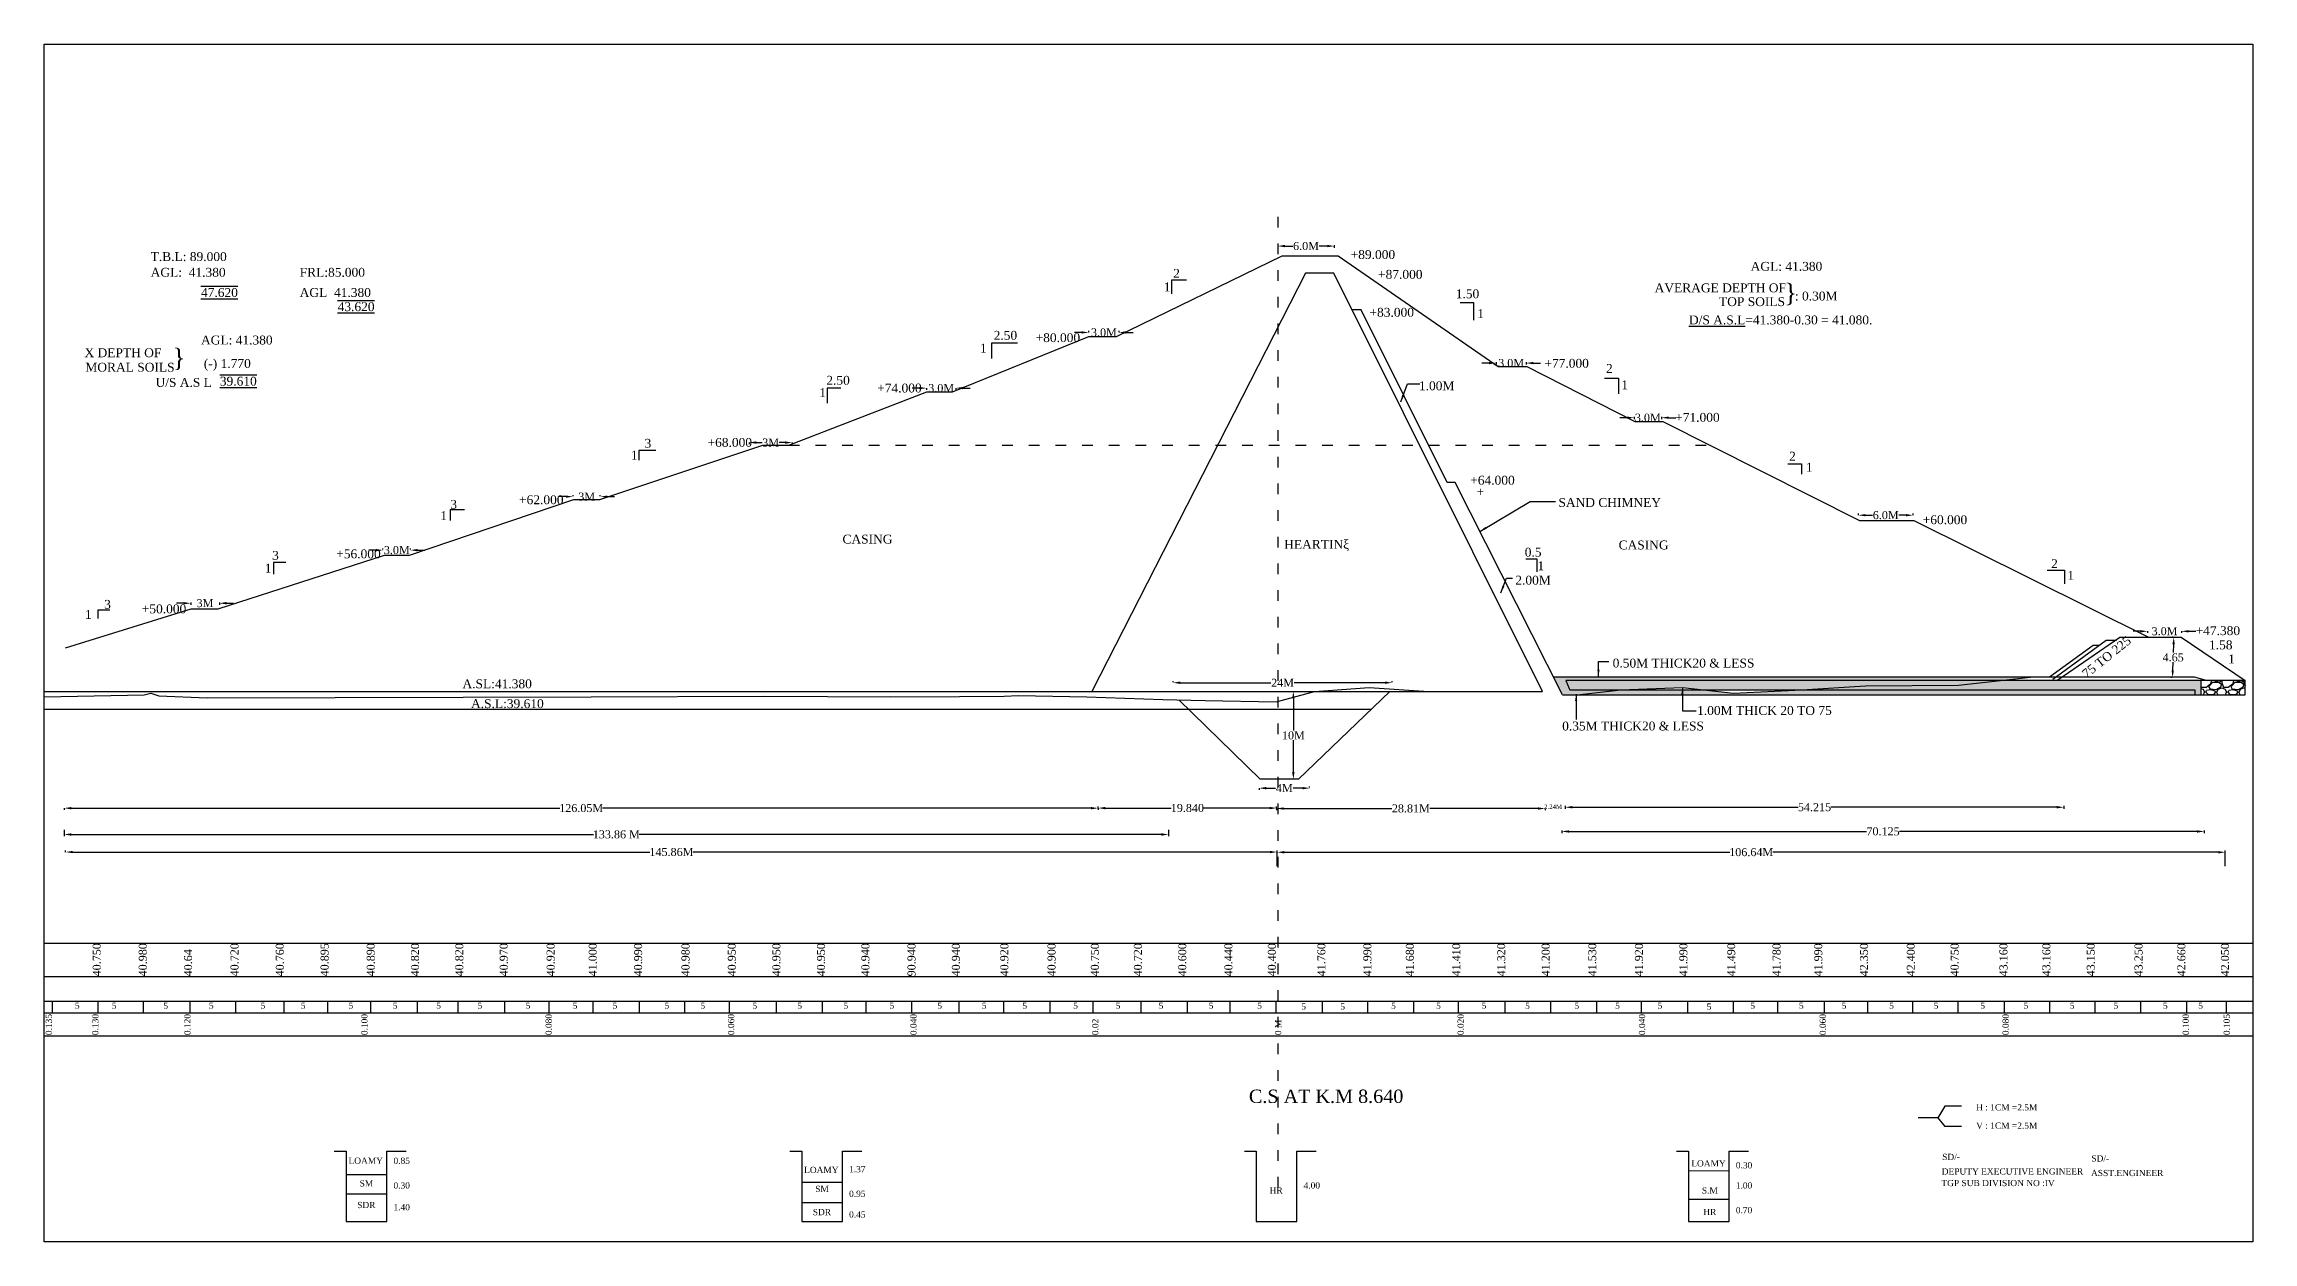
# Model space of a CAD drawing. Header units: metres. Extents: x 3 to 251, y 6 to 140.
import ezdxf

# ---------------------------------------------------------------- set-up
doc = ezdxf.new("R2010")
doc.units = ezdxf.units.M
doc.header["$MEASUREMENT"] = 0
doc.linetypes.add('ACAD_ISO03W100', pattern=[30, 12, -18])
for name, color, linetype in [('DIM', 5, 'Continuous'), ('DOT LINE', 3, 'ACAD_ISO03W100'), ('DWG. LINE', 1, 'Continuous'), ('HATCH', 2, 'Continuous'), ('TEXT', 7, 'Continuous')]:
    doc.layers.add(name, color=color, linetype=linetype)
doc.layers.add('TITLE', color=7, linetype='Continuous', lineweight=30)
doc.styles.get("Standard").update_dxf_attribs({"font": 'TIMES.TTF', "height": 0.9})
doc.dimstyles.get("Standard").update_dxf_attribs({"dimtxt": 0.9, "dimasz": 0.8, "dimexe": 0.18, "dimexo": 0.0625, "dimgap": 0.09, "dimtad": 0, "dimtih": 1, "dimtoh": 1, "dimdec": 1, "dimzin": 0, "dimdsep": 46, "dimtxsty": 'Standard', "dimcen": 0.09, "dimclrd": 5, "dimclre": 5, "dimclrt": 4, "dimadec": 0, "dimazin": 0, "dimtfac": 1, "dimtdec": 1, "dimtofl": 0, "dimtmove": 0, "dimatfit": 3, "dimfxl": 1, "dimtolj": 1, "dimtzin": 0, "dimarcsym": 0})
pattern_1 = [(37.5, (0, 0), (-0.00629934, 0.19268238), [0, -0.152, 0, -0.17, 0, -0.1625]), (7.5, (0, 0), (0.17697767, 0.2822146), [0, -0.082, 0, -0.137, 0, -0.0525]), (327.5, (-0.123, 0), (0.31141419, 0.0005659), [0, -0.05, 0, -0.18, 0, -0.235]), (317.5, (-0.123, 0), (0.30061266, 0.08776756), [0, -0.025, 0, -0.118, 0, -0.135])]
pattern_2 = [(50, (0, 0), (0.7172602, -0.0627521), [0.075, -0.825]), (355, (0, 0), (-0.1387513, 0.7521921), [0.06, -0.66]), (100.4514, (0.0598, -0.0052), (0.5785094, 0.6894395), [0.0637402, -0.7011421]), (46.1842, (0, 0.2), (1.067241, -0.165519), [0.1125, -1.2375]), (96.6356, (0.0889, 0.1862), (0.9346627, 0.974118), [0.0956103, -1.051713]), (351.1842, (0, 0.2), (0.934662, 0.9741186), [0.09, -0.99]), (21, (0.1, 0.15), (0.596907, -0.4026189), [0.075, -0.825]), (326, (0.1, 0.15), (0.2433153, 0.72515), [0.06, -0.66]), (71.4514, (0.14974, 0.11645), (0.8402226, 0.3225305), [0.0637402, -0.7011421]), (37.5, (0, 0), (0.01215986, 0.33289385), [0, -0.652, 0, -0.67, 0, -0.6625]), (7.5, (0, 0), (0.26306954, 0.3944117), [0, -0.382, 0, -0.637, 0, -0.2525]), (327.5, (-0.223, 0), (0.53382244, -0.02255487), [0, -0.25, 0, -0.78, 0, -1.035]), (317.5, (-0.323, 0), (0.5831862, 0.100105), [0, -0.325, 0, -0.518, 0, -0.735])]

# ---------------------------------------------------------------- blocks, each defined once
blk = doc.blocks.new('*D2')
at = {"layer": 'Defpoints', "color": 0}
for p in [(141.28, 47.88), (247.92, 49.51), (247.92, 47.88)]:
    blk.add_point(p, dxfattribs=at)
at = {"layer": 'DIM', "color": 5, "lineweight": -2}
for p, q in [((141.28, 47.94), (141.28, 49.69)), ((247.92, 47.94), (247.92, 49.69)), ((142.08, 49.51), (192.19, 49.51)), ((247.12, 49.51), (197.02, 49.51))]:
    blk.add_line(p, q, dxfattribs=at)
at = {"layer": 'DIM', "color": 5}
for points in [[(142.08, 49.64), (142.08, 49.37), (141.28, 49.51)], [(247.12, 49.64), (247.12, 49.37), (247.92, 49.51)]]:
    blk.add_solid(points, dxfattribs=at)
at = {"layer": 'DIM', "color": 4, "insert": (194.6, 49.51), "char_height": 0.9, "attachment_point": 5}
blk.add_mtext('\\A1;106.64M', dxfattribs=at)
blk = doc.blocks.new('*D3')
at = {"layer": 'Defpoints', "color": 0}
for p in [(5.03, 49.53), (5.03, 49.44), (141.28, 49.44)]:
    blk.add_point(p, dxfattribs=at)
at = {"layer": 'DIM', "color": 5, "lineweight": -2}
for p, q in [((5.03, 49.5), (5.03, 49.71)), ((141.28, 49.5), (141.28, 49.71)), ((5.83, 49.53), (70.74, 49.53)), ((140.48, 49.53), (75.57, 49.53))]:
    blk.add_line(p, q, dxfattribs=at)
at = {"layer": 'DIM', "color": 5}
for points in [[(5.83, 49.66), (5.83, 49.4), (5.03, 49.53)], [(140.48, 49.66), (140.48, 49.4), (141.28, 49.53)]]:
    blk.add_solid(points, dxfattribs=at)
at = {"layer": 'DIM', "color": 4, "insert": (73.16, 49.53), "char_height": 0.9, "attachment_point": 5}
blk.add_mtext('\\A1;145.86M', dxfattribs=at)
blk = doc.blocks.new('*D4')
at = {"layer": 'Defpoints', "color": 0}
for p in [(4.86, 52.08), (129.07, 52.08), (129.07, 51.51)]:
    blk.add_point(p, dxfattribs=at)
at = {"layer": 'DIM', "color": 5, "lineweight": -2}
for p, q in [((4.86, 52.02), (4.86, 51.33)), ((5.66, 51.51), (64.38, 51.51)), ((128.27, 51.51), (69.54, 51.51)), ((129.07, 52.02), (129.07, 51.33))]:
    blk.add_line(p, q, dxfattribs=at)
at = {"layer": 'DIM', "color": 5}
for points in [[(5.66, 51.64), (5.66, 51.37), (4.86, 51.51)], [(128.27, 51.64), (128.27, 51.37), (129.07, 51.51)]]:
    blk.add_solid(points, dxfattribs=at)
at = {"layer": 'DIM', "color": 4, "insert": (66.96, 51.51), "char_height": 0.9, "attachment_point": 5}
blk.add_mtext('\\A1;133.86 M', dxfattribs=at)
blk = doc.blocks.new('*D5')
at = {"layer": 'Defpoints', "color": 0}
for p in [(4.87, 54.52), (121.15, 54.52), (121.15, 54.47)]:
    blk.add_point(p, dxfattribs=at)
at = {"layer": 'DIM', "color": 5, "lineweight": -2}
for p, q in [((4.87, 54.46), (4.87, 54.29)), ((5.67, 54.47), (60.59, 54.47)), ((120.35, 54.47), (65.42, 54.47)), ((121.15, 54.46), (121.15, 54.29))]:
    blk.add_line(p, q, dxfattribs=at)
at = {"layer": 'DIM', "color": 5}
for points in [[(5.67, 54.6), (5.67, 54.33), (4.87, 54.47)], [(120.35, 54.6), (120.35, 54.33), (121.15, 54.47)]]:
    blk.add_solid(points, dxfattribs=at)
at = {"layer": 'DIM', "color": 4, "insert": (63.01, 54.47), "char_height": 0.9, "attachment_point": 5}
blk.add_mtext('\\A1;126.05M', dxfattribs=at)
blk = doc.blocks.new('*D6')
at = {"layer": 'Defpoints', "color": 0}
for p in [(121.15, 54.41), (141.23, 54.48), (141.23, 54.41)]:
    blk.add_point(p, dxfattribs=at)
at = {"layer": 'DIM', "color": 5, "lineweight": -2}
for p, q in [((121.15, 54.47), (121.15, 54.66)), ((141.23, 54.47), (141.23, 54.66)), ((121.95, 54.48), (129.37, 54.48)), ((140.43, 54.48), (133, 54.48))]:
    blk.add_line(p, q, dxfattribs=at)
at = {"layer": 'DIM', "color": 5}
for points in [[(121.95, 54.61), (121.95, 54.34), (121.15, 54.48)], [(140.43, 54.61), (140.43, 54.34), (141.23, 54.48)]]:
    blk.add_solid(points, dxfattribs=at)
at = {"layer": 'DIM', "color": 4, "insert": (131.19, 54.48), "char_height": 0.9, "attachment_point": 5}
blk.add_mtext('\\A1;19.840', dxfattribs=at)
blk = doc.blocks.new('*D7')
at = {"layer": 'Defpoints', "color": 0}
for p in [(141.23, 54.5), (171.42, 54.5), (171.42, 54.43)]:
    blk.add_point(p, dxfattribs=at)
at = {"layer": 'DIM', "color": 5, "lineweight": -2}
for p, q in [((141.23, 54.43), (141.23, 54.25)), ((142.03, 54.43), (154.18, 54.43)), ((170.62, 54.43), (158.47, 54.43)), ((171.42, 54.43), (171.42, 54.25))]:
    blk.add_line(p, q, dxfattribs=at)
at = {"layer": 'DIM', "color": 5}
for points in [[(142.03, 54.56), (142.03, 54.29), (141.23, 54.43)], [(170.62, 54.56), (170.62, 54.29), (171.42, 54.43)]]:
    blk.add_solid(points, dxfattribs=at)
at = {"layer": 'DIM', "color": 4, "insert": (156.32, 54.43), "char_height": 0.9, "attachment_point": 5}
blk.add_mtext('\\A1;28.81M', dxfattribs=at)
blk = doc.blocks.new('*D8')
at = {"layer": 'Defpoints', "color": 0}
for p in [(173.68, 54.79), (229.77, 54.79), (229.77, 54.57)]:
    blk.add_point(p, dxfattribs=at)
at = {"layer": 'DIM', "color": 5, "lineweight": -2}
for p, q in [((173.68, 54.73), (173.68, 54.39)), ((229.77, 54.73), (229.77, 54.39)), ((174.48, 54.57), (199.88, 54.57)), ((228.97, 54.57), (203.56, 54.57))]:
    blk.add_line(p, q, dxfattribs=at)
at = {"layer": 'DIM', "color": 5}
for points in [[(174.48, 54.71), (174.48, 54.44), (173.68, 54.57)], [(228.97, 54.71), (228.97, 54.44), (229.77, 54.57)]]:
    blk.add_solid(points, dxfattribs=at)
at = {"layer": 'DIM', "color": 4, "insert": (201.72, 54.57), "char_height": 0.9, "attachment_point": 5}
blk.add_mtext('\\A1;54.215', dxfattribs=at)
blk = doc.blocks.new('*D9')
at = {"layer": 'Defpoints', "color": 0}
for p in [(173.3, 52.01), (245.55, 52.01), (245.55, 51.85)]:
    blk.add_point(p, dxfattribs=at)
at = {"layer": 'DIM', "color": 5, "lineweight": -2}
for p, q in [((173.3, 51.94), (173.3, 51.67)), ((174.1, 51.85), (207.58, 51.85)), ((244.75, 51.85), (211.28, 51.85)), ((245.55, 51.94), (245.55, 51.67))]:
    blk.add_line(p, q, dxfattribs=at)
at = {"layer": 'DIM', "color": 5}
for points in [[(174.1, 51.98), (174.1, 51.71), (173.3, 51.85)], [(244.75, 51.98), (244.75, 51.71), (245.55, 51.85)]]:
    blk.add_solid(points, dxfattribs=at)
at = {"layer": 'DIM', "color": 4, "insert": (209.43, 51.85), "char_height": 0.9, "attachment_point": 5}
blk.add_mtext('\\A1;70.125', dxfattribs=at)
blk = doc.blocks.new('*D10')
at = {"layer": 'Defpoints', "color": 0}
for p in [(129.58, 68.58), (154.21, 68.58), (154.21, 68.58)]:
    blk.add_point(p, dxfattribs=at)
at = {"layer": 'DIM', "color": 5, "lineweight": -2}
for p, q in [((129.58, 68.64), (129.58, 68.76)), ((130.38, 68.58), (140.58, 68.58)), ((153.41, 68.58), (143.21, 68.58)), ((154.21, 68.64), (154.21, 68.76))]:
    blk.add_line(p, q, dxfattribs=at)
at = {"layer": 'DIM', "color": 5}
for points in [[(130.38, 68.72), (130.38, 68.45), (129.58, 68.58)], [(153.41, 68.72), (153.41, 68.45), (154.21, 68.58)]]:
    blk.add_solid(points, dxfattribs=at)
at = {"layer": 'DIM', "color": 4, "insert": (141.89, 68.58), "char_height": 0.9, "attachment_point": 5}
blk.add_mtext('\\A1;24M', dxfattribs=at)
blk = doc.blocks.new('*D11')
at = {"layer": 'Defpoints', "color": 0}
for p in [(139.25, 56.78), (144.94, 56.72), (144.94, 56.72)]:
    blk.add_point(p, dxfattribs=at)
at = {"layer": 'DIM', "color": 5, "lineweight": -2}
for p, q in [((139.25, 56.72), (139.25, 56.54)), ((140.05, 56.72), (141.1, 56.72)), ((144.14, 56.72), (143.08, 56.72)), ((144.94, 56.78), (144.94, 56.9))]:
    blk.add_line(p, q, dxfattribs=at)
at = {"layer": 'DIM', "color": 5}
for points in [[(140.05, 56.85), (140.05, 56.58), (139.25, 56.72)], [(144.14, 56.85), (144.14, 56.58), (144.94, 56.72)]]:
    blk.add_solid(points, dxfattribs=at)
at = {"layer": 'DIM', "color": 4, "insert": (142.09, 56.72), "char_height": 0.9, "attachment_point": 5}
blk.add_mtext('\\A1;4M', dxfattribs=at)
blk = doc.blocks.new('*D12')
at = {"layer": 'Defpoints', "color": 0}
for p in [(62.09, 89.5), (65.16, 89.52), (65.16, 89.5)]:
    blk.add_point(p, dxfattribs=at)
at = {"layer": 'DIM', "color": 5, "lineweight": -2}
for p, q in [((61.29, 89.52), (60.49, 89.52)), ((62.09, 89.57), (62.09, 89.7)), ((65.16, 89.57), (65.16, 89.7)), ((65.96, 89.52), (66.76, 89.52))]:
    blk.add_line(p, q, dxfattribs=at)
at = {"layer": 'DIM', "color": 5}
for points in [[(61.29, 89.65), (61.29, 89.39), (62.09, 89.52)], [(65.96, 89.65), (65.96, 89.39), (65.16, 89.52)]]:
    blk.add_solid(points, dxfattribs=at)
at = {"layer": 'DIM', "color": 4, "insert": (63.63, 89.52), "char_height": 0.9, "attachment_point": 5}
blk.add_mtext('\\A1;3M', dxfattribs=at)
blk = doc.blocks.new('*D13')
at = {"layer": 'Defpoints', "color": 0}
for p in [(81.9, 95.68), (86.74, 95.68), (86.74, 95.6)]:
    blk.add_point(p, dxfattribs=at)
at = {"layer": 'DIM', "color": 5, "lineweight": -2}
for p, q in [((81.9, 95.62), (81.9, 95.42)), ((82.7, 95.6), (83.35, 95.6)), ((85.94, 95.6), (85.29, 95.6)), ((86.74, 95.62), (86.74, 95.42))]:
    blk.add_line(p, q, dxfattribs=at)
at = {"layer": 'DIM', "color": 5}
for points in [[(82.7, 95.74), (82.7, 95.47), (81.9, 95.6)], [(85.94, 95.74), (85.94, 95.47), (86.74, 95.6)]]:
    blk.add_solid(points, dxfattribs=at)
at = {"layer": 'DIM', "color": 4, "insert": (84.32, 95.6), "char_height": 0.9, "attachment_point": 5}
blk.add_mtext('\\A1;3M', dxfattribs=at)
blk = doc.blocks.new('*D14')
at = {"layer": 'Defpoints', "color": 0}
for p in [(101.85, 101.8), (101.85, 101.73), (105.15, 101.8)]:
    blk.add_point(p, dxfattribs=at)
at = {"layer": 'DIM', "color": 5, "lineweight": -2}
for p, q in [((101.05, 101.73), (100.25, 101.73)), ((101.85, 101.74), (101.85, 101.55)), ((105.15, 101.74), (105.15, 101.55)), ((105.95, 101.73), (106.75, 101.73))]:
    blk.add_line(p, q, dxfattribs=at)
at = {"layer": 'DIM', "color": 5}
for points in [[(101.05, 101.87), (101.05, 101.6), (101.85, 101.73)], [(105.95, 101.87), (105.95, 101.6), (105.15, 101.73)]]:
    blk.add_solid(points, dxfattribs=at)
at = {"layer": 'DIM', "color": 4, "insert": (103.5, 101.73), "char_height": 0.9, "attachment_point": 5}
blk.add_mtext('\\A1;3.0M', dxfattribs=at)
blk = doc.blocks.new('*D15')
at = {"layer": 'Defpoints', "color": 0}
for p in [(120.09, 107.96), (123.5, 107.99), (123.5, 107.96)]:
    blk.add_point(p, dxfattribs=at)
at = {"layer": 'DIM', "color": 5, "lineweight": -2}
for p, q in [((119.29, 107.99), (118.49, 107.99)), ((120.09, 108.02), (120.09, 108.17)), ((123.5, 108.02), (123.5, 108.17)), ((124.3, 107.99), (125.1, 107.99))]:
    blk.add_line(p, q, dxfattribs=at)
at = {"layer": 'DIM', "color": 5}
for points in [[(119.29, 108.13), (119.29, 107.86), (120.09, 107.99)], [(124.3, 108.13), (124.3, 107.86), (123.5, 107.99)]]:
    blk.add_solid(points, dxfattribs=at)
at = {"layer": 'DIM', "color": 4, "insert": (121.8, 107.99), "char_height": 0.9, "attachment_point": 5}
blk.add_mtext('\\A1;3.0M', dxfattribs=at)
blk = doc.blocks.new('*D16')
at = {"layer": 'Defpoints', "color": 0}
for p in [(141.36, 117.89), (147.71, 117.89), (147.71, 117.71)]:
    blk.add_point(p, dxfattribs=at)
at = {"layer": 'DIM', "color": 5, "lineweight": -2}
for p, q in [((141.36, 117.83), (141.36, 117.53)), ((142.16, 117.71), (143.06, 117.71)), ((146.91, 117.71), (146, 117.71)), ((147.71, 117.83), (147.71, 117.53))]:
    blk.add_line(p, q, dxfattribs=at)
at = {"layer": 'DIM', "color": 5}
for points in [[(142.16, 117.85), (142.16, 117.58), (141.36, 117.71)], [(146.91, 117.85), (146.91, 117.58), (147.71, 117.71)]]:
    blk.add_solid(points, dxfattribs=at)
at = {"layer": 'DIM', "color": 4, "insert": (144.53, 117.71), "char_height": 0.9, "attachment_point": 5}
blk.add_mtext('\\A1;6.0M', dxfattribs=at)
blk = doc.blocks.new('*D17')
at = {"layer": 'Defpoints', "color": 0}
for p in [(165.91, 104.73), (169.29, 104.73), (169.29, 104.55)]:
    blk.add_point(p, dxfattribs=at)
at = {"layer": 'DIM', "color": 5, "lineweight": -2}
for p, q in [((165.11, 104.55), (164.31, 104.55)), ((165.91, 104.66), (165.91, 104.37)), ((169.29, 104.66), (169.29, 104.37)), ((170.09, 104.55), (170.89, 104.55))]:
    blk.add_line(p, q, dxfattribs=at)
at = {"layer": 'DIM', "color": 5}
for points in [[(165.11, 104.68), (165.11, 104.41), (165.91, 104.55)], [(170.09, 104.68), (170.09, 104.41), (169.29, 104.55)]]:
    blk.add_solid(points, dxfattribs=at)
at = {"layer": 'DIM', "color": 4, "insert": (167.6, 104.55), "char_height": 0.9, "attachment_point": 5}
blk.add_mtext('\\A1;3.0M', dxfattribs=at)
blk = doc.blocks.new('*D18')
at = {"layer": 'Defpoints', "color": 0}
for p in [(181.42, 98.57), (184.53, 98.57), (184.53, 98.4)]:
    blk.add_point(p, dxfattribs=at)
at = {"layer": 'DIM', "color": 5, "lineweight": -2}
for p, q in [((180.62, 98.4), (179.82, 98.4)), ((181.42, 98.51), (181.42, 98.22)), ((184.53, 98.51), (184.53, 98.22)), ((185.33, 98.4), (186.13, 98.4))]:
    blk.add_line(p, q, dxfattribs=at)
at = {"layer": 'DIM', "color": 5}
for points in [[(180.62, 98.54), (180.62, 98.27), (181.42, 98.4)], [(185.33, 98.54), (185.33, 98.27), (184.53, 98.4)]]:
    blk.add_solid(points, dxfattribs=at)
at = {"layer": 'DIM', "color": 4, "insert": (182.97, 98.4), "char_height": 0.9, "attachment_point": 5}
blk.add_mtext('\\A1;3.0M', dxfattribs=at)
blk = doc.blocks.new('*D19')
at = {"layer": 'Defpoints', "color": 0}
for p in [(206.65, 87.36), (212.81, 87.43), (212.81, 87.36)]:
    blk.add_point(p, dxfattribs=at)
at = {"layer": 'DIM', "color": 5, "lineweight": -2}
for p, q in [((206.65, 87.42), (206.65, 87.61)), ((207.45, 87.43), (208.26, 87.43)), ((212.01, 87.43), (211.2, 87.43)), ((212.81, 87.42), (212.81, 87.61))]:
    blk.add_line(p, q, dxfattribs=at)
at = {"layer": 'DIM', "color": 5}
for points in [[(207.45, 87.56), (207.45, 87.3), (206.65, 87.43)], [(212.01, 87.56), (212.01, 87.3), (212.81, 87.43)]]:
    blk.add_solid(points, dxfattribs=at)
at = {"layer": 'DIM', "color": 4, "insert": (209.73, 87.43), "char_height": 0.9, "attachment_point": 5}
blk.add_mtext('\\A1;6.0M', dxfattribs=at)
blk = doc.blocks.new('*D20')
at = {"layer": 'Defpoints', "color": 0}
for p in [(242.13, 73.7), (241.99, 69.16), (241.99, 69.16)]:
    blk.add_point(p, dxfattribs=at)
at = {"layer": 'DIM', "color": 5, "lineweight": -2}
for p, q in [((242.06, 73.7), (241.95, 73.7)), ((242.1, 72.9), (242.07, 71.98)), ((242.01, 69.95), (242.04, 70.88)), ((241.92, 69.16), (241.81, 69.16))]:
    blk.add_line(p, q, dxfattribs=at)
at = {"layer": 'DIM', "color": 5}
for points in [[(241.97, 72.9), (242.24, 72.9), (242.13, 73.7)], [(241.88, 69.96), (242.14, 69.95), (241.99, 69.16)]]:
    blk.add_solid(points, dxfattribs=at)
at = {"layer": 'DIM', "color": 4, "insert": (242.06, 71.43), "char_height": 0.9, "attachment_point": 5}
blk.add_mtext('\\A1;4.65', dxfattribs=at)
blk = doc.blocks.new('*D21')
at = {"layer": 'Defpoints', "color": 0}
for p in [(239.17, 74.43), (243, 74.43), (243, 74.37)]:
    blk.add_point(p, dxfattribs=at)
at = {"layer": 'DIM', "color": 5, "lineweight": -2}
for p, q in [((238.37, 74.37), (237.57, 74.37)), ((239.17, 74.37), (239.17, 74.19)), ((243, 74.37), (243, 74.19)), ((243.8, 74.37), (244.6, 74.37))]:
    blk.add_line(p, q, dxfattribs=at)
at = {"layer": 'DIM', "color": 5}
for points in [[(238.37, 74.5), (238.37, 74.23), (239.17, 74.37)], [(243.8, 74.5), (243.8, 74.23), (243, 74.37)]]:
    blk.add_solid(points, dxfattribs=at)
at = {"layer": 'DIM', "color": 4, "insert": (241.09, 74.37), "char_height": 0.9, "attachment_point": 5}
blk.add_mtext('\\A1;3.0M', dxfattribs=at)
blk = doc.blocks.new('*D22')
at = {"layer": 'Defpoints', "color": 0}
for p in [(143.11, 67.61), (143.11, 57.72), (143.11, 57.72)]:
    blk.add_point(p, dxfattribs=at)
at = {"layer": 'DIM', "color": 5, "lineweight": -2}
for p, q in [((143.17, 67.61), (143.29, 67.61)), ((143.11, 66.81), (143.11, 63.21)), ((143.11, 58.52), (143.11, 62.12)), ((143.04, 57.72), (142.93, 57.72))]:
    blk.add_line(p, q, dxfattribs=at)
at = {"layer": 'DIM', "color": 5}
for points in [[(142.97, 66.81), (143.24, 66.81), (143.11, 67.61)], [(142.97, 58.52), (143.24, 58.52), (143.11, 57.72)]]:
    blk.add_solid(points, dxfattribs=at)
at = {"layer": 'DIM', "color": 4, "insert": (143.11, 62.66), "char_height": 0.9, "attachment_point": 5}
blk.add_mtext('\\A1;10M', dxfattribs=at)
blk = doc.blocks.new('*D23')
at = {"layer": 'Defpoints', "color": 0}
for p in [(19.09, 77.66), (22.32, 77.66), (22.32, 77.53)]:
    blk.add_point(p, dxfattribs=at)
at = {"layer": 'DIM', "color": 5, "lineweight": -2}
for p, q in [((18.29, 77.53), (17.49, 77.53)), ((19.09, 77.6), (19.09, 77.35)), ((22.32, 77.6), (22.32, 77.35)), ((23.12, 77.53), (23.92, 77.53))]:
    blk.add_line(p, q, dxfattribs=at)
at = {"layer": 'DIM', "color": 5}
for points in [[(18.29, 77.66), (18.29, 77.39), (19.09, 77.53)], [(23.12, 77.66), (23.12, 77.39), (22.32, 77.53)]]:
    blk.add_solid(points, dxfattribs=at)
at = {"layer": 'DIM', "color": 4, "insert": (20.7, 77.53), "char_height": 0.9, "attachment_point": 5}
blk.add_mtext('\\A1;3M', dxfattribs=at)
blk = doc.blocks.new('*D24')
at = {"layer": 'Defpoints', "color": 0}
for p in [(40.72, 83.5), (43.81, 83.5), (43.81, 83.5)]:
    blk.add_point(p, dxfattribs=at)
at = {"layer": 'DIM', "color": 5, "lineweight": -2}
for p, q in [((39.92, 83.5), (39.12, 83.5)), ((40.72, 83.56), (40.72, 83.68)), ((43.81, 83.56), (43.81, 83.68)), ((44.61, 83.5), (45.41, 83.5))]:
    blk.add_line(p, q, dxfattribs=at)
at = {"layer": 'DIM', "color": 5}
for points in [[(39.92, 83.63), (39.92, 83.36), (40.72, 83.5)], [(44.61, 83.63), (44.61, 83.36), (43.81, 83.5)]]:
    blk.add_solid(points, dxfattribs=at)
at = {"layer": 'DIM', "color": 4, "insert": (42.27, 83.5), "char_height": 0.9, "attachment_point": 5}
blk.add_mtext('\\A1;3.0M ', dxfattribs=at)

msp = doc.modelspace()

# ---------------------------------------------------------------- hatches: boundary and pattern name
at = {"layer": 'HATCH'}
h = msp.add_hatch(dxfattribs=at)
h.set_pattern_fill('AR-SAND', color=256, scale=0.1, style=0)
h.set_pattern_definition(pattern_1)
h.paths.add_polyline_path([(226.36, 69.24), (172.35, 69.24), (173.38, 67.21), (175.02, 67.21), (179.95, 67.79), (174.19, 67.79), (174.12, 67.95), (173.76, 68.82), (222.5, 68.82)])
h = msp.add_hatch(dxfattribs=at)
h.set_pattern_fill('AR-CONC', color=256, scale=0.1, style=0)
h.set_pattern_definition(pattern_2)
h.paths.add_polyline_path([(217.93, 68.31), (222.5, 68.82), (173.76, 68.82), (174.12, 67.95), (174.19, 67.79), (179.95, 67.79), (186.87, 68.03), (189.04, 67.79), (200.29, 67.79), (207.47, 68.22)])
h = msp.add_hatch(dxfattribs=at)
h.set_pattern_fill('AR-SAND', color=256, scale=0.1, style=0)
h.set_pattern_definition(pattern_1)
h.paths.add_polyline_path([(244.48, 67.79), (200.29, 67.79), (192.6, 67.41), (189.04, 67.79), (179.95, 67.79), (175.02, 67.21), (244.48, 67.21)])
h = msp.add_hatch(dxfattribs=at)
h.set_pattern_fill('AR-CONC', color=256, scale=0.1, style=0)
h.set_pattern_definition(pattern_2)
h.paths.add_polyline_path([(245.18, 68.82), (222.5, 68.82), (217.93, 68.31), (207.47, 68.22), (200.29, 67.79), (244.48, 67.79), (244.48, 67.21), (245.18, 67.21)])
h = msp.add_hatch(dxfattribs=at)
h.set_pattern_fill('GRAVEL', color=256, scale=2.5, style=0)
h.set_pattern_definition([(228.0128, (1.8, 2.5), (-19.99999558, -22.50000335), [0.33634, -33.29772]), (184.9697, (1.575, 2.25), (30.00000263, 2.499978268), [0.57717, -57.139812]), (132.5104, (1, 2.2), (24.9999768, -27.500021685), [0.40697, -40.29008]), (267.2737, (0.025, 1.575), (2.499990044, 50.00000074), [0.525595, -52.033895]), (292.8337, (0, 1.05), (-12.500024764, 29.99999103), [0.515387, -51.023433]), (357.2737, (0.2, 0.575), (-50.00000074, 2.499990044), [0.525595, -52.033895]), (37.6942, (0.725, 0.55), (-32.500018364, -24.999976013), [0.695072, -68.812123]), (72.2553, (1.275, 0.975), (17.500026907, 54.999990578), [0.65622, -64.965802]), (121.4296, (1.475, 1.6), (-20.000020585, 32.49998759), [0.527375, -52.210183]), (175.2364, (1.2, 2.05), (27.50000237, -2.49997883), [0.60208, -29.501908]), (222.3974, (0.6, 2.1), (-30.000018378, -27.499980205), [0.77862, -77.083438]), (138.8141, (2.5, 1.55), (-17.50000737, 14.99999328), [0.265753, -26.30961]), (171.4692, (2.3, 1.725), (32.49999571, -5.000019775), [0.505593, -50.053778]), (225, (1.8, 1.8), (-3e-16, -2.500001), [0.353552, -3.18198]), (203.1986, (1.625, 2.1), (12.49999933, 5.0000033), [0.190395, -18.849038]), (291.8014, (1.45, 2.025), (-2.4999998, 7.5000007), [0.269257, -13.193655]), (30.9638, (1.55, 1.775), (7.49999506, 5.0000062), [0.437323, -14.140057]), (161.5651, (1.925, 2), (5.000001, -2.499996), [0.316228, -7.589467]), (16.3895, (0, 2.025), (25.000005496, 7.499981775), [0.443, -43.857112]), (70.3462, (0.425, 2.15), (-9.99998812, -27.50000534), [0.371652, -36.79352]), (293.1986, (1.925, 2.5), (-5.0000033, 12.49999933), [0.380788, -18.658645]), (343.6105, (2.075, 2.15), (-25.000005496, 7.499981775), [0.443, -43.857112]), (339.444, (0, 0.475), (-12.5000046, 4.99999), [0.4272, -20.93281]), (294.7751, (0.4, 0.325), (-12.49998047, 27.50000855), [0.357945, -35.436608]), (66.8014, (1.95, 0), (5.0000033, 12.49999933), [0.380788, -18.658645]), (17.354, (2.1, 0.35), (-32.50000505, -9.999986256), [0.419077, -41.48856]), (69.444, (0.725, 0), (-4.99999, -12.5000046), [0.2136, -21.14641]), (101.3099, (1.8, 0), (-2.4999941, 10.0000019), [0.127475, -12.620072]), (165.9638, (1.775, 0.125), (7.5000014, -2.4999951), [0.515387, -9.792375]), (186.009, (1.275, 0.25), (24.99999938, 2.499998294), [0.477625, -47.284807]), (303.6901, (1.55, 1.55), (-2.5000033, 4.9999989), [0.360555, -8.653322]), (353.1572, (1.75, 1.25), (42.499998414, -5.000019995), [0.629485, -62.318907]), (60.9454, (2.375, 1.175), (-10.00000007, -17.50000096), [0.25739, -25.481685]), (90, (2.5, 1.4), (-2.5, 2.5), [0.15, -2.35]), (120.2564, (1.225, 0.325), (9.99998722, -17.50000614), [0.34731, -34.3838]), (48.0128, (1.05, 0.625), (19.99999558, 22.50000335), [0.67268, -32.96138]), (0, (1.5, 1.125), (2.5, 2.5), [0.65, -1.85]), (325.3048, (2.15, 1.125), (-24.99998565, 17.50002152), [0.395285, -39.133185]), (254.0546, (2.475, 0.9), (-2.49999972, -10.0000003), [0.364005, -17.83627]), (207.646, (2.375, 0.55), (-47.49998952, -25.000019283), [0.592662, -58.673685]), (175.4261, (1.85, 0.275), (-32.500001396, 2.499987003), [0.626997, -62.072685])])
h.paths.add_polyline_path([(250.16, 68.82), (245.18, 68.82), (245.18, 67.21), (250.16, 67.21)])

# ---------------------------------------------------------------- linework, layer by layer
at = {"layer": 'DOT LINE', "ltscale": 0.1}
for p, q in [((141.36, 120.99), (141.36, 10.91)), ((86.35, 95.3), (189.96, 95.3))]:
    msp.add_line(p, q, dxfattribs=at)
at = {"layer": 'DWG. LINE'}
for p, q in [((144.48, 114.68), (120.43, 67.61)), ((123.21, 107.54), (141.84, 116.62)), ((141.84, 116.62), (148.16, 116.62)), ((147.65, 114.68), (144.48, 114.68)), ((171.11, 67.61), (147.65, 114.68)), ((148.16, 116.62), (166.15, 104.16)), ((131.1, 113.88), (129.42, 113.88)), ((129.42, 113.88), (129.42, 112.32)), ((150.72, 110.53), (149.72, 110.53)), ((160.42, 91.12), (150.72, 110.53)), ((161.85, 111.38), (163.37, 111.38)), ((163.37, 111.38), (163.37, 109.38)), ((104.79, 101.32), (120.12, 107.54)), ((120.12, 107.54), (123.21, 107.54)), ((112.08, 106.79), (109.17, 106.79)), ((109.17, 106.79), (109.17, 105.05)), ((166.15, 104.16), (169.38, 104.16)), ((169.38, 104.16), (181.51, 97.96)), ((178.09, 102.86), (179.67, 102.86)), ((179.67, 102.86), (179.67, 101.07)), ((86.35, 95.3), (101.87, 101.32)), ((92.22, 101.74), (90.69, 101.74)), ((90.69, 101.74), (90.69, 100.05)), ((101.87, 101.32), (104.79, 101.32)), ((181.51, 97.96), (184.66, 97.96)), ((184.66, 97.96), (206.79, 86.85)), ((65.09, 89.2), (83.43, 95.3)), ((71.39, 94.7), (69.48, 94.7)), ((69.48, 94.7), (69.48, 93.61)), ((83.43, 95.3), (86.35, 95.3)), ((198.72, 93.21), (200.27, 93.21)), ((200.27, 93.21), (200.27, 92.05)), ((161.3, 91.12), (160.42, 91.12)), ((173.38, 67.21), (161.3, 91.12)), ((43.7, 82.95), (62.2, 89.2)), ((49.89, 88.02), (48.29, 88.02)), ((48.29, 88.02), (48.29, 86.84)), ((62.2, 89.2), (65.09, 89.2)), ((206.79, 86.85), (212.91, 86.85)), ((212.91, 86.85), (239.28, 73.7)), ((22.19, 76.88), (40.9, 82.95)), ((29.81, 82.1), (28.39, 82.1)), ((28.39, 82.1), (28.39, 80.8)), ((40.9, 82.95), (43.7, 82.95)), ((169.25, 82.54), (170.48, 82.54)), ((170.48, 82.54), (170.48, 81.06)), ((227.89, 81.25), (229.83, 81.25)), ((229.83, 81.25), (229.83, 79.7)), ((5, 72.49), (19.13, 76.88)), ((10, 76.75), (8.66, 76.75)), ((8.66, 76.75), (8.66, 75.79)), ((19.13, 76.88), (22.19, 76.88)), ((228.14, 69.25), (233.06, 72.82)), ((228.53, 69), (234.53, 73.38)), ((229.07, 68.9), (236.07, 73.7)), ((233.06, 72.82), (233.76, 72.82)), ((234.53, 73.38), (235.67, 73.38)), ((236.07, 73.7), (242.94, 73.7)), ((242.94, 73.7), (250.16, 68.82)), ((2.61, 67.61), (120.43, 67.61)), ((2.61, 66.98), (13.86, 67.22)), ((13.86, 67.22), (14.61, 67.41)), ((14.61, 67.41), (15.5, 67.11)), ((15.5, 67.11), (20.95, 66.88)), ((64.14, 67.01), (83.59, 67.07)), ((83.59, 67.07), (97.84, 67)), ((105.57, 67.03), (110.57, 67.08)), ((110.57, 67.08), (112.19, 67.13)), ((112.19, 67.13), (119.88, 67)), ((120.43, 67.61), (141.39, 67.61)), ((141.18, 66.44), (145.47, 67.6)), ((141.39, 67.61), (171.11, 67.61)), ((153.96, 67.6), (143.67, 57.72)), ((145.47, 67.6), (151.63, 68.04)), ((151.63, 68.04), (158.33, 67.6)), ((172.35, 69.24), (226.55, 69.24)), ((173.38, 67.21), (250.16, 67.21)), ((250.16, 68.82), (173.76, 68.82)), ((173.76, 68.82), (174.12, 67.95)), ((174.12, 67.95), (174.19, 67.79)), ((174.19, 67.79), (244.48, 67.79)), ((175.02, 67.21), (179.95, 67.79)), ((179.95, 67.79), (186.87, 68.03)), ((186.87, 68.03), (192.6, 67.41)), ((192.6, 67.41), (200.29, 67.79)), ((200.29, 67.79), (207.47, 68.22)), ((207.47, 68.22), (217.93, 68.31)), ((217.93, 68.31), (226.36, 69.24)), ((226.36, 69.25), (244.43, 69.25)), ((244.43, 69.25), (245.88, 68.82)), ((244.48, 67.79), (244.48, 67.21)), ((245.18, 68.82), (245.18, 67.21)), ((250.16, 67.21), (250.16, 68.82)), ((2.61, 65.6), (151.88, 65.6)), ((20.95, 66.88), (64.14, 67.01)), ((97.84, 67), (105.57, 67.03)), ((119.88, 67), (128.42, 66.71)), ((128.42, 66.71), (133.2, 66.57)), ((139.39, 57.72), (130.24, 66.66)), ((133.2, 66.57), (141.18, 66.44)), ((143.67, 57.72), (139.39, 57.72)), ((2.61, 39.28), (251.02, 39.28)), ((2.61, 35.51), (251.02, 35.51)), ((2.61, 32.74), (251.02, 32.74)), ((3.52, 32.74), (3.52, 31.43)), ((8.65, 32.74), (8.65, 31.43)), ((13.74, 32.74), (13.74, 31.43)), ((19.01, 32.74), (19.01, 31.43)), ((24.12, 32.74), (24.12, 31.43)), ((29.58, 32.74), (29.58, 31.43)), ((34.47, 32.74), (34.47, 31.43)), ((39.3, 32.74), (39.3, 31.43)), ((44.57, 32.74), (44.57, 31.43)), ((49.12, 32.74), (49.12, 31.43)), ((54.39, 32.74), (54.39, 31.43)), ((59.37, 32.74), (59.37, 31.43)), ((64.32, 32.74), (64.32, 31.43)), ((69.53, 32.74), (69.53, 31.43)), ((74.63, 32.74), (74.63, 31.43)), ((79.64, 32.74), (79.64, 31.43)), ((84.94, 32.74), (84.94, 31.43)), ((90.1, 32.74), (90.1, 31.43)), ((95.04, 32.74), (95.04, 31.43)), ((100.15, 32.74), (100.15, 31.43)), ((105.5, 32.74), (105.5, 31.43)), ((110.51, 32.74), (110.51, 31.43)), ((115.7, 32.74), (115.7, 31.43)), ((120.57, 32.74), (120.57, 31.43)), ((125.97, 32.74), (125.97, 31.43)), ((131.15, 32.74), (131.15, 31.43)), ((135.95, 32.74), (135.95, 31.43)), ((141.14, 32.74), (141.14, 31.43)), ((146.36, 32.74), (146.36, 31.43)), ((151.44, 32.74), (151.44, 31.43)), ((156.63, 32.74), (156.63, 31.43)), ((161.64, 32.74), (161.64, 31.43)), ((166.91, 32.74), (166.91, 31.43)), ((172.03, 32.74), (172.03, 31.43)), ((177.22, 32.74), (177.22, 31.43)), ((182.22, 32.74), (182.22, 31.43)), ((187.43, 32.74), (187.43, 31.43)), ((192.57, 32.74), (192.57, 31.43)), ((197.55, 32.74), (197.55, 31.43)), ((202.79, 32.74), (202.79, 31.43)), ((207.69, 32.74), (207.69, 31.43)), ((212.74, 32.74), (212.74, 31.43)), ((217.84, 32.74), (217.84, 31.43)), ((223.04, 32.74), (223.04, 31.43)), ((228.14, 32.74), (228.14, 31.43)), ((233.25, 32.74), (233.25, 31.43)), ((238.39, 32.74), (238.39, 31.43)), ((243.57, 32.74), (243.57, 31.43)), ((248.03, 32.74), (248.03, 31.43)), ((2.61, 31.43), (251.02, 31.43)), ((2.61, 28.84), (251.02, 28.84)), ((216.38, 20.93), (215.59, 19.63)), ((218.25, 20.93), (216.38, 20.93)), ((215.59, 19.63), (213.37, 19.63)), ((215.59, 19.63), (216.38, 18.64)), ((218.25, 18.64), (216.38, 18.64)), ((35.24, 15.88), (36.5, 15.88)), ((36.5, 15.88), (36.59, 15.88)), ((36.59, 15.88), (36.59, 7.97)), ((41.16, 7.97), (41.16, 15.88)), ((41.16, 15.88), (43.32, 15.88)), ((86.49, 15.88), (87.74, 15.88)), ((87.74, 15.88), (87.83, 15.88)), ((87.83, 15.88), (87.83, 7.97)), ((92.4, 15.88), (94.56, 15.88)), ((92.4, 7.97), (92.4, 15.88)), ((137.6, 15.88), (138.85, 15.88)), ((138.85, 15.88), (138.94, 15.88)), ((138.94, 15.88), (138.94, 7.97)), ((143.51, 15.88), (145.67, 15.88)), ((143.51, 7.97), (143.51, 15.88)), ((186.21, 15.88), (187.46, 15.88)), ((187.46, 15.88), (187.55, 15.88)), ((187.55, 15.88), (187.55, 7.97)), ((192.12, 15.88), (194.28, 15.88)), ((192.12, 7.97), (192.12, 15.88)), ((187.55, 13.66), (192.12, 13.7)), ((87.83, 12.38), (92.4, 12.38)), ((87.83, 10.1), (92.4, 10.1)), ((187.55, 10.48), (192.12, 10.48)), ((36.59, 7.97), (41.16, 7.97)), ((87.83, 7.97), (92.4, 7.97)), ((138.94, 7.97), (143.51, 7.97)), ((187.55, 7.97), (192.12, 7.97))]:
    msp.add_line(p, q, dxfattribs=at)
for points in [[(36.59, 13.25), (41.16, 13.25)], [(36.59, 11.06), (41.16, 11.06)]]:
    msp.add_lwpolyline(points, dxfattribs=at)
at = {"layer": 'TITLE'}
for p, q in [((2.61, 140.43), (251.02, 140.43)), ((2.61, 5.67), (2.61, 140.43)), ((251.02, 140.43), (251.02, 5.67)), ((251.02, 5.67), (2.61, 5.67))]:
    msp.add_line(p, q, dxfattribs=at)

# ---------------------------------------------------------------- texts
at = {"layer": 'TEXT'}
for s, height, p in [('T.B.L: 89.000', 1, (14.59, 116.03)), ('+89.000', 1, (149.55, 116.26)), ('AGL:  41.380', 1, (14.59, 114.26)), ('FRL:85.000', 1, (31.35, 114.26)), ('2', 1, (129.59, 114.14)), ('+87.000', 1, (152.63, 114.03)), ('AGL: 41.380', 1, (194.54, 114.93)), ('%%U%%O47.620', 1, (20.25, 111.99)), ('AGL  41.380', 1, (31.35, 111.99)), ('1', 1, (128.53, 112.61)), ('1.50', 1, (161.37, 111.84)), ('AVERAGE DEPTH OF', 1, (183.74, 112.51)), ('TOP SOILS', 1, (190.98, 110.96)), ('}', 2, (198.31, 111.46)), (': 0.30M', 1, (199.52, 111.59)), ('%%U%%O43.620', 1, (35.62, 110.39)), ('+83.000', 1, (151.67, 109.76)), ('1', 1, (163.79, 109.61)), ('%%UD/S A.S.L%%U=41.380-0.30 = 41.080.', 1, (187.6, 108.9)), ('AGL: 41.380', 1, (20.25, 106.64)), ('2.50', 1, (109.4, 107.17)), ('+80.000', 1, (114.12, 106.91)), ('X DEPTH OF', 1, (7.15, 105.21)), ('MORAL SOILS', 1, (7.25, 103.58)), ('}', 2, (17.04, 104.16)), ('(-) 1.770', 1, (20.57, 104)), ('1', 1, (107.86, 105.72)), ('+77.000', 1, (171.34, 104.02)), ('2', 1, (178.27, 103.44)), ('U/S A.S L', 1, (15.14, 101.87)), ('%%U%%O39.610', 1, (22.37, 102.01)), ('2.50', 1, (90.58, 102.11)), ('+74.000', 1, (96.3, 101.24)), ('1.00M', 1, (157.23, 101.49)), ('1', 1, (180, 101.6)), ('1', 1, (89.78, 100.72)), ('+71.000', 1, (186.05, 97.94)), ('1', 1, (68.6, 93.68)), ('3', 1, (70.14, 95.02)), ('+68.000', 1, (77.22, 95.12)), ('2', 1, (198.86, 93.57)), ('1', 1, (200.75, 92.32)), ('+62.000', 1, (56.02, 88.67)), ('+64.000', 1, (163, 90.87)), ('+', 1, (163.71, 89.57)), ('1', 1, (47.16, 86.88)), ('3', 1, (48.29, 88.15)), ('SAND CHIMNEY', 1, (172.92, 88.36)), ('+60.000', 1, (213.89, 86.42)), ('CASING', 1, (92.4, 84.24)), ('HEARTINξ', 1, (142.08, 83.65)), ('CASING', 1, (179.69, 83.58)), ('1', 1, (27.43, 80.97)), ('3', 1, (28.25, 82.41)), ('+56.000', 1, (35.46, 82.58)), ('0.5', 1, (169.13, 82.77)), ('1', 1, (170.56, 81.24)), ('2', 1, (228.33, 81.48)), ('2.00M', 1, (168.07, 79.62)), ('1', 1, (230.16, 80.16)), ('3', 1, (9.36, 76.9)), ('+50.000', 1, (13.59, 76.39)), ('1', 1, (7.2, 75.77)), ('+47.380', 1, (244.58, 73.94)), ('1.58', 1, (246.09, 72.34)), ('0.50M THICK20 & LESS', 1, (179.02, 70.29)), ('1', 1, (248.24, 70.75)), ('A.SL:41.380', 1, (49.66, 67.96)), ('A.S.L:39.610', 1, (50.62, 65.73)), ('1.00M THICK 20 TO 75', 1, (188.52, 64.96)), ('0.35M THICK20 & LESS', 1, (173.34, 63.21)), ('2.24M', 0.5, (171.31, 54.38)), ('5', 0.7, (6.07, 31.9)), ('5', 0.7, (10.22, 31.9)), ('5', 0.7, (16.02, 31.9)), ('5', 0.7, (21.14, 31.9)), ('5', 0.7, (26.95, 31.9)), ('5', 0.7, (31.48, 31.9)), ('5', 0.7, (36.84, 31.9)), ('5', 0.7, (41.82, 31.9)), ('5', 0.7, (46.71, 31.9)), ('5', 0.7, (51.35, 31.9)), ('5', 0.7, (56.76, 31.9)), ('5', 0.7, (62.05, 31.9)), ('5', 0.7, (66.54, 31.9)), ('5', 0.7, (72.38, 31.9)), ('5', 0.7, (76.42, 31.9)), ('5', 0.7, (82.27, 31.9)), ('5', 0.7, (87.32, 31.9)), ('5', 0.7, (92.51, 31.9)), ('5', 0.7, (97.69, 31.9)), ('5', 0.7, (103.07, 31.9)), ('5', 0.7, (108.07, 31.9)), ('5', 0.7, (112.63, 31.9)), ('5', 0.7, (118.35, 31.9)), ('5', 0.7, (123.12, 31.9)), ('5', 0.7, (127.96, 31.9)), ('5', 0.7, (133.58, 31.9)), ('5', 0.7, (139.04, 31.9)), ('5', 0.7, (144, 31.81)), ('5', 0.7, (148.39, 31.81)), ('5', 0.7, (154.1, 31.9)), ('5', 0.7, (159.16, 31.9)), ('5', 0.7, (164.28, 31.9)), ('5', 0.7, (169.17, 31.9)), ('5', 0.7, (174.72, 31.9)), ('5', 0.7, (179.3, 31.9)), ('5', 0.7, (184.07, 31.9)), ('5', 0.7, (189.6, 31.79)), ('5', 0.7, (194.5, 31.9)), ('5', 0.7, (199.97, 31.9)), ('5', 0.7, (204.77, 31.9)), ('5', 0.7, (210.12, 31.9)), ('5', 0.7, (215.12, 31.9)), ('5', 0.7, (220.37, 31.9)), ('5', 0.7, (225.23, 31.9)), ('5', 0.7, (230.43, 31.9)), ('5', 0.7, (235.35, 31.9)), ('5', 0.7, (240.91, 31.9)), ('5', 0.7, (244.88, 31.9)), ('C.S AT K.M 8.640', 1.5, (138.11, 21.3)), ('H : 1CM =2.5M', 0.7, (219.9, 20.46)), ('V : 1CM =2.5M', 0.7, (219.9, 18.4)), ('LOAMY', 0.7, (36.84, 14.45)), ('0.85', 0.7, (41.9, 14.45)), ('SD/-', 0.7, (216.08, 14.88)), ('SD/-', 0.7, (232.86, 14.71)), ('SM', 0.7, (38.09, 11.9)), ('LOAMY', 0.7, (88.08, 13.42)), ('1.37', 0.7, (93.14, 13.5)), ('LOAMY', 0.7, (187.86, 14.15)), ('0.30', 0.7, (192.87, 13.94)), ('TGP SUB DIVISION NO :IV', 0.7, (215.99, 11.94)), ('DEPUTY EXECUTIVE ENGINEER', 0.7, (216.03, 13.24)), ('ASST.ENGINEER', 0.7, (232.82, 13.07)), ('SDR', 0.7, (37.82, 9.47)), ('0.30', 0.7, (41.9, 11.67)), ('SM', 0.7, (89.33, 11.28)), ('0.95', 0.7, (93.14, 10.73)), ('HR', 0.7, (140.44, 11.1)), ('4.00', 0.7, (144.26, 11.67)), ('S.M', 0.7, (189.05, 11.1)), ('1.00', 0.7, (192.87, 11.67)), ('1.40', 0.7, (41.9, 9.22)), ('SDR', 0.7, (89.06, 8.67)), ('0.45', 0.7, (93.14, 8.4)), ('HR', 0.7, (189.21, 8.68)), ('0.70', 0.7, (192.87, 8.89))]:
    msp.add_text(s, height=height, dxfattribs=at).set_placement(p)
for s, height, rotation, p in [('75 TO 225', 1, 38.7023, (232.32, 69.04)), ('40.750', 0.9, 90, (8.97, 35.54)), ('40.980', 0.9, 90, (14.15, 35.54)), ('40.64', 0.9, 90, (19.24, 35.54)), ('40.720', 0.9, 90, (24.47, 35.54)), ('40.760', 0.9, 90, (29.56, 35.54)), ('40.895', 0.9, 90, (34.6, 35.54)), ('40.890', 0.9, 90, (39.79, 35.54)), ('40.820', 0.9, 90, (44.77, 35.54)), ('40.820', 0.9, 90, (49.75, 35.54)), ('40.970', 0.9, 90, (54.75, 35.54)), ('40.920', 0.9, 90, (60.03, 35.54)), ('41.000', 0.9, 90, (64.76, 35.54)), ('40.990', 0.9, 90, (69.86, 35.54)), ('40.980', 0.9, 90, (75.19, 35.54)), ('40.950', 0.9, 90, (80.4, 35.54)), ('40.950', 0.9, 90, (85.41, 35.54)), ('40.950', 0.9, 90, (90.43, 35.54)), ('40.940', 0.9, 90, (95.42, 35.54)), ('90.940', 0.9, 90, (100.61, 35.54)), ('40.940', 0.9, 90, (105.6, 35.54)), ('40.920', 0.9, 90, (111.05, 35.54)), ('40.900', 0.9, 90, (116.36, 35.54)), ('40.750', 0.9, 90, (121.23, 35.54)), ('40.720', 0.9, 90, (126.07, 35.54)), ('40.600', 0.9, 90, (131.06, 35.54)), ('40.440', 0.9, 90, (136.25, 35.54)), ('40.400', 0.9, 90, (141.14, 35.54)), ('41.760', 0.9, 90, (146.7, 35.54)), ('41.990', 0.9, 90, (151.88, 35.54)), ('41.680', 0.9, 90, (156.66, 35.54)), ('41.410', 0.9, 90, (161.87, 35.54)), ('41.320', 0.9, 90, (166.93, 35.54)), ('41.200', 0.9, 90, (171.94, 35.54)), ('41.530', 0.9, 90, (177.17, 35.54)), ('41.920', 0.9, 90, (182.42, 35.54)), ('41.990', 0.9, 90, (187.42, 35.54)), ('41.490', 0.9, 90, (192.8, 35.54)), ('41.780', 0.9, 90, (197.9, 35.54)), ('41.990', 0.9, 90, (202.59, 35.53)), ('42.350', 0.9, 90, (207.73, 35.54)), ('42.400', 0.9, 90, (213, 35.54)), ('40.750', 0.9, 90, (217.93, 35.54)), ('43.160', 0.9, 90, (223.42, 35.54)), ('43.160', 0.9, 90, (228.24, 35.54)), ('43.150', 0.9, 90, (233.24, 35.54)), ('43.250', 0.9, 90, (238.61, 35.54)), ('42.660', 0.9, 90, (243.43, 35.54)), ('42.050', 0.9, 90, (248.33, 35.54)), ('0.135', 0.7, 90, (3.48, 28.93)), ('0.130', 0.7, 90, (8.71, 28.93)), ('0.120', 0.7, 90, (19.07, 28.93)), ('0.100', 0.7, 90, (38.98, 28.93)), ('0.080', 0.7, 90, (59.7, 28.93)), ('0.060', 0.7, 90, (80.22, 28.93)), ('0.040', 0.7, 90, (100.73, 28.93)), ('0.02', 0.7, 90, (121.18, 28.93)), ('0 M', 0.7, 90, (141.74, 28.93)), ('0.020', 0.7, 90, (162.27, 28.93)), ('0.040', 0.7, 90, (182.67, 28.93)), ('0.060', 0.7, 90, (203, 28.93)), ('0.080', 0.7, 90, (223.56, 28.93)), ('0.100', 0.7, 90, (243.82, 28.93)), ('0.105', 0.7, 90, (248.43, 28.93))]:
    msp.add_text(s, height=height, rotation=rotation, dxfattribs=at).set_placement(p)

# ---------------------------------------------------------------- dimensions: what is measured, and where the dimension line sits
at = {"layer": 'DIM'}
for base, p1, p2, text, picture, middle in [((147.71, 117.71), (141.36, 117.89), (147.71, 117.89), '6.0M', '*D16', (144.53, 117.71)), ((123.5, 107.99), (120.09, 107.96), (123.5, 107.96), '3.0M', '*D15', (121.8, 107.99)), ((169.29, 104.55), (165.91, 104.73), (169.29, 104.73), '3.0M', '*D17', (167.6, 104.55)), ((101.85, 101.73), (105.15, 101.8), (101.85, 101.8), '3.0M', '*D14', (103.5, 101.73)), ((184.53, 98.4), (181.42, 98.57), (184.53, 98.57), '3.0M', '*D18', (182.97, 98.4)), ((212.81, 87.43), (206.65, 87.36), (212.81, 87.36), '6.0M', '*D19', (209.73, 87.43)), ((22.32, 77.53), (19.09, 77.66), (22.32, 77.66), '3M', '*D23', (20.7, 77.53)), ((154.21, 68.58), (129.58, 68.58), (154.21, 68.58), '24M', '*D10', (141.89, 68.58)), ((144.94, 56.72), (139.25, 56.78), (144.94, 56.72), '4M', '*D11', (142.09, 56.72)), ((121.15, 54.47), (4.87, 54.52), (121.15, 54.52), '126.05M', '*D5', (63.01, 54.47)), ((141.23, 54.48), (121.15, 54.41), (141.23, 54.41), '19.840', '*D6', (131.19, 54.48)), ((171.42, 54.43), (141.23, 54.5), (171.42, 54.5), '28.81M', '*D7', (156.32, 54.43)), ((229.77, 54.57), (173.68, 54.79), (229.77, 54.79), '54.215', '*D8', (201.72, 54.57)), ((129.07, 51.51), (4.86, 52.08), (129.07, 52.08), '133.86 M', '*D4', (66.96, 51.51)), ((245.55, 51.85), (173.3, 52.01), (245.55, 52.01), '70.125', '*D9', (209.43, 51.85)), ((5.03, 49.53), (141.28, 49.44), (5.03, 49.44), '145.86M', '*D3', (73.16, 49.53)), ((247.92, 49.51), (141.28, 47.88), (247.92, 47.88), '106.64M', '*D2', (194.6, 49.51))]:
    dim = msp.add_linear_dim(base=base, p1=p1, p2=p2, text=text, dimstyle='Standard', dxfattribs=at)
    dim.commit()
    dim.dimension.update_dxf_attribs({"geometry": picture, "text_midpoint": middle})
for p1, p2, distance, text, picture, middle in [((81.9, 95.68), (86.74, 95.68), -0.08, '3M', '*D13', (84.32, 95.6)), ((62.09, 89.5), (65.16, 89.5), 0.02, '3M', '*D12', (63.63, 89.52)), ((40.72, 83.5), (43.81, 83.5), 0, '3.0M ', '*D24', (42.27, 83.5)), ((239.17, 74.43), (243, 74.43), -0.07, '3.0M', '*D21', (241.09, 74.37)), ((242.13, 73.7), (241.99, 69.16), 0, '4.65', '*D20', (242.06, 71.43))]:
    dim = msp.add_aligned_dim(p1=p1, p2=p2, distance=distance, text=text, dimstyle='Standard', dxfattribs=at)
    dim.commit()
    dim.dimension.update_dxf_attribs({"geometry": picture, "text_midpoint": middle})
dim = msp.add_linear_dim(base=(143.11, 57.72), p1=(143.11, 67.61), p2=(143.11, 57.72), angle=90, text='10M', dimstyle='Standard', dxfattribs=at)
dim.commit()
dim.dimension.update_dxf_attribs({"geometry": '*D22', "text_midpoint": (143.11, 62.66)})

# ---------------------------------------------------------------- leaders
for points in [[(164.09, 85.6), (169.73, 88.98), (172.6, 88.98)], [(166.44, 78.7), (167.07, 80.33), (167.76, 80.33)], [(177.42, 69.24), (177.42, 70.97), (178.58, 70.97)], [(174.91, 67.31), (174.91, 64.44)], [(186.86, 68.03), (186.86, 65.41), (188.4, 65.41)]]:
    msp.add_leader(points, dimstyle='Standard', override={"dimgap": 0.09, "dimtad": 0}, dxfattribs=at)
at = {"layer": 'DWG. LINE'}
msp.add_leader([(155.18, 100.18), (155.94, 102.2), (157.32, 102.2)], dimstyle='Standard', override={"dimgap": 0.09, "dimtad": 0}, dxfattribs=at)

doc.saveas('drawing.dxf')
